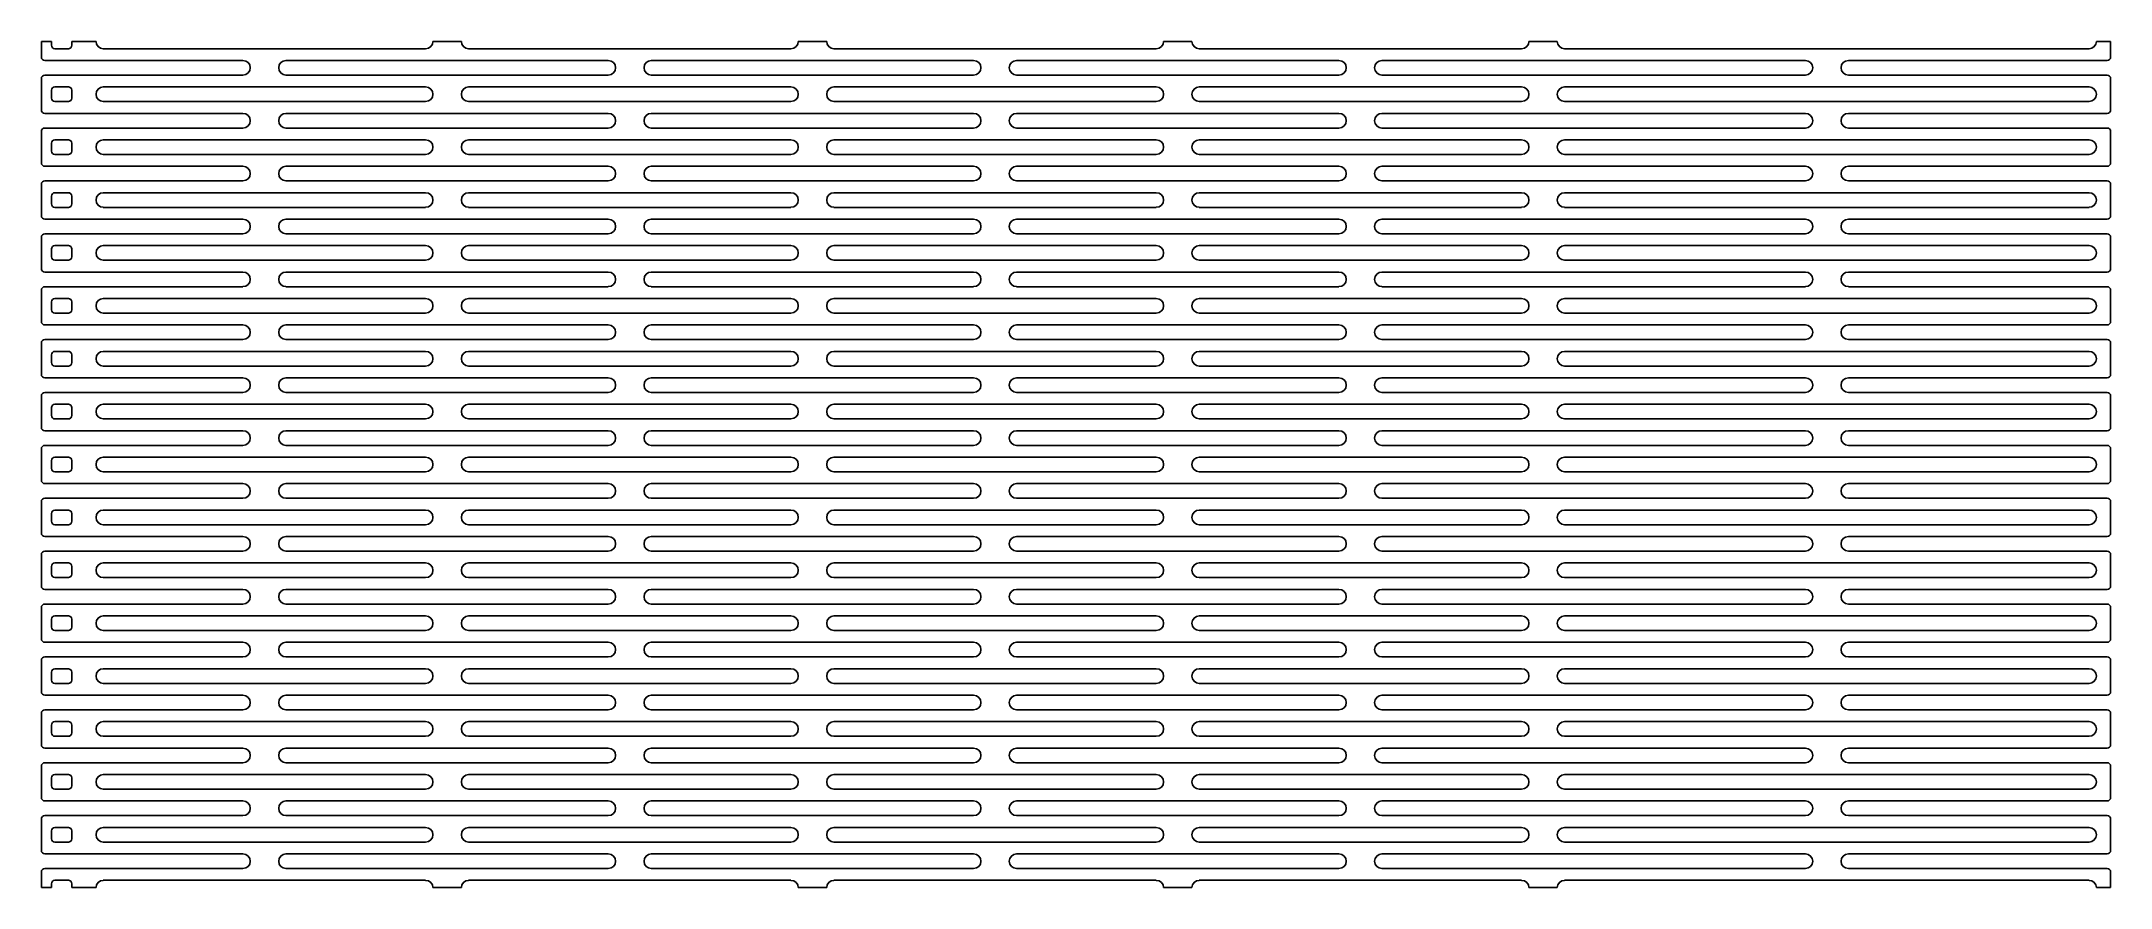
# Model space of a CAD drawing. Header units: millimetres. Extents: x 8 to 69.5, y 10.2 to 35.3.
import ezdxf

# ---------------------------------------------------------------- set-up
doc = ezdxf.new("R2010")
doc.units = ezdxf.units.MM

msp = doc.modelspace()

# ---------------------------------------------------------------- linework, layer by layer
at = {"color": 7, "linetype": 'Continuous', "lineweight": 25}
for p, q in [((8.041, 35.328), (8.041, 34.86)), ((8.041, 35.328), (8.341, 35.328)), ((8.341, 35.328), (8.341, 35.211)), ((8.441, 35.111), (8.841, 35.111)), ((8.941, 35.211), (8.941, 35.328)), ((8.941, 35.328), (9.662, 35.328)), ((9.879, 35.111), (19.444, 35.111)), ((19.662, 35.328), (20.504, 35.328)), ((20.721, 35.111), (30.286, 35.111)), ((30.504, 35.328), (31.346, 35.328)), ((31.563, 35.111), (41.128, 35.111)), ((41.346, 35.328), (42.187, 35.328)), ((42.405, 35.111), (51.97, 35.111)), ((53.029, 35.328), (52.187, 35.328)), ((68.812, 35.111), (53.247, 35.111)), ((69.45, 35.328), (69.029, 35.328)), ((69.45, 34.86), (69.45, 35.328)), ((8.141, 34.76), (14.023, 34.76)), ((24.865, 34.76), (15.3, 34.76)), ((35.707, 34.76), (26.142, 34.76)), ((46.549, 34.76), (36.984, 34.76)), ((47.826, 34.76), (60.391, 34.76)), ((61.668, 34.76), (69.35, 34.76)), ((8.041, 34.225), (8.041, 33.289)), ((14.023, 34.325), (8.141, 34.325)), ((8.341, 33.875), (8.341, 33.64)), ((8.841, 33.975), (8.441, 33.975)), ((8.941, 33.64), (8.941, 33.875)), ((9.879, 33.975), (19.444, 33.975)), ((24.865, 34.325), (15.3, 34.325)), ((20.721, 33.975), (30.286, 33.975)), ((35.707, 34.325), (26.142, 34.325)), ((31.563, 33.975), (41.128, 33.975)), ((46.549, 34.325), (36.984, 34.325)), ((42.405, 33.975), (51.97, 33.975)), ((47.826, 34.325), (60.391, 34.325)), ((68.812, 33.975), (53.247, 33.975)), ((61.668, 34.325), (69.35, 34.325)), ((69.45, 33.289), (69.45, 34.225)), ((8.141, 33.189), (14.023, 33.189)), ((8.441, 33.54), (8.841, 33.54)), ((9.879, 33.54), (19.444, 33.54)), ((24.865, 33.189), (15.3, 33.189)), ((20.721, 33.54), (30.286, 33.54)), ((35.707, 33.189), (26.142, 33.189)), ((31.563, 33.54), (41.128, 33.54)), ((46.549, 33.189), (36.984, 33.189)), ((42.405, 33.54), (51.97, 33.54)), ((47.826, 33.189), (60.391, 33.189)), ((68.812, 33.54), (53.247, 33.54)), ((61.668, 33.189), (69.35, 33.189)), ((8.041, 32.655), (8.041, 31.718)), ((14.023, 32.755), (8.141, 32.755)), ((24.865, 32.755), (15.3, 32.755)), ((35.707, 32.755), (26.142, 32.755)), ((46.549, 32.755), (36.984, 32.755)), ((47.826, 32.755), (60.391, 32.755)), ((61.668, 32.755), (69.35, 32.755)), ((69.45, 32.655), (69.45, 31.718)), ((8.341, 32.304), (8.341, 32.069)), ((8.841, 32.404), (8.441, 32.404)), ((8.441, 31.969), (8.841, 31.969)), ((8.941, 32.069), (8.941, 32.304)), ((9.879, 32.404), (19.444, 32.404)), ((9.879, 31.969), (19.444, 31.969)), ((20.721, 32.404), (30.286, 32.404)), ((20.721, 31.969), (30.286, 31.969)), ((31.563, 32.404), (41.128, 32.404)), ((31.563, 31.969), (41.128, 31.969)), ((42.405, 32.404), (51.97, 32.404)), ((42.405, 31.969), (51.97, 31.969)), ((68.812, 32.404), (53.247, 32.404)), ((68.812, 31.969), (53.247, 31.969)), ((8.141, 31.618), (14.023, 31.618)), ((24.865, 31.618), (15.3, 31.618)), ((35.707, 31.618), (26.142, 31.618)), ((46.549, 31.618), (36.984, 31.618)), ((47.826, 31.618), (60.391, 31.618)), ((61.668, 31.618), (69.35, 31.618)), ((8.041, 31.084), (8.041, 30.148)), ((14.023, 31.184), (8.141, 31.184)), ((8.341, 30.733), (8.341, 30.498)), ((8.841, 30.833), (8.441, 30.833)), ((8.941, 30.498), (8.941, 30.733)), ((9.879, 30.833), (19.444, 30.833)), ((24.865, 31.184), (15.3, 31.184)), ((20.721, 30.833), (30.286, 30.833)), ((35.707, 31.184), (26.142, 31.184)), ((31.563, 30.833), (41.128, 30.833)), ((46.549, 31.184), (36.984, 31.184)), ((42.405, 30.833), (51.97, 30.833)), ((47.826, 31.184), (60.391, 31.184)), ((68.812, 30.833), (53.247, 30.833)), ((61.668, 31.184), (69.35, 31.184)), ((69.45, 31.084), (69.45, 30.148)), ((8.441, 30.398), (8.841, 30.398)), ((9.879, 30.398), (19.444, 30.398)), ((20.721, 30.398), (30.286, 30.398)), ((31.563, 30.398), (41.128, 30.398)), ((42.405, 30.398), (51.97, 30.398)), ((68.812, 30.398), (53.247, 30.398)), ((8.041, 29.513), (8.041, 28.577)), ((8.141, 30.048), (14.023, 30.048)), ((14.023, 29.613), (8.141, 29.613)), ((24.865, 30.048), (15.3, 30.048)), ((24.865, 29.613), (15.3, 29.613)), ((35.707, 30.048), (26.142, 30.048)), ((35.707, 29.613), (26.142, 29.613)), ((46.549, 30.048), (36.984, 30.048)), ((46.549, 29.613), (36.984, 29.613)), ((47.826, 30.048), (60.391, 30.048)), ((47.826, 29.613), (60.391, 29.613)), ((61.668, 30.048), (69.35, 30.048)), ((61.668, 29.613), (69.35, 29.613)), ((69.45, 29.513), (69.45, 28.577)), ((8.341, 29.162), (8.341, 28.928)), ((8.841, 29.262), (8.441, 29.262)), ((8.941, 28.928), (8.941, 29.162)), ((9.879, 29.262), (19.444, 29.262)), ((20.721, 29.262), (30.286, 29.262)), ((31.563, 29.262), (41.128, 29.262)), ((42.405, 29.262), (51.97, 29.262)), ((68.812, 29.262), (53.247, 29.262)), ((8.141, 28.477), (14.023, 28.477)), ((8.441, 28.828), (8.841, 28.828)), ((9.879, 28.828), (19.444, 28.828)), ((24.865, 28.477), (15.3, 28.477)), ((20.721, 28.828), (30.286, 28.828)), ((35.707, 28.477), (26.142, 28.477)), ((31.563, 28.828), (41.128, 28.828)), ((46.549, 28.477), (36.984, 28.477)), ((42.405, 28.828), (51.97, 28.828)), ((47.826, 28.477), (60.391, 28.477)), ((68.812, 28.828), (53.247, 28.828)), ((61.668, 28.477), (69.35, 28.477)), ((8.041, 27.942), (8.041, 27.006)), ((14.023, 28.042), (8.141, 28.042)), ((8.841, 27.691), (8.441, 27.691)), ((9.879, 27.691), (19.444, 27.691)), ((24.865, 28.042), (15.3, 28.042)), ((20.721, 27.691), (30.286, 27.691)), ((35.707, 28.042), (26.142, 28.042)), ((31.563, 27.691), (41.128, 27.691)), ((46.549, 28.042), (36.984, 28.042)), ((42.405, 27.691), (51.97, 27.691)), ((47.826, 28.042), (60.391, 28.042)), ((68.812, 27.691), (53.247, 27.691)), ((61.668, 28.042), (69.35, 28.042)), ((69.45, 27.006), (69.45, 27.942)), ((8.341, 27.591), (8.341, 27.357)), ((8.441, 27.257), (8.841, 27.257)), ((8.941, 27.357), (8.941, 27.591)), ((9.879, 27.257), (19.444, 27.257)), ((20.721, 27.257), (30.286, 27.257)), ((31.563, 27.257), (41.128, 27.257)), ((42.405, 27.257), (51.97, 27.257)), ((68.812, 27.257), (53.247, 27.257)), ((8.141, 26.906), (14.023, 26.906)), ((14.023, 26.471), (8.141, 26.471)), ((24.865, 26.906), (15.3, 26.906)), ((24.865, 26.471), (15.3, 26.471)), ((35.707, 26.906), (26.142, 26.906)), ((35.707, 26.471), (26.142, 26.471)), ((46.549, 26.906), (36.984, 26.906)), ((46.549, 26.471), (36.984, 26.471)), ((47.826, 26.906), (60.391, 26.906)), ((47.826, 26.471), (60.391, 26.471)), ((61.668, 26.906), (69.35, 26.906)), ((61.668, 26.471), (69.35, 26.471)), ((8.041, 26.371), (8.041, 25.435)), ((8.341, 26.021), (8.341, 25.786)), ((8.841, 26.121), (8.441, 26.121)), ((8.941, 25.786), (8.941, 26.021)), ((9.879, 26.121), (19.444, 26.121)), ((20.721, 26.121), (30.286, 26.121)), ((31.563, 26.121), (41.128, 26.121)), ((42.405, 26.121), (51.97, 26.121)), ((68.812, 26.121), (53.247, 26.121)), ((69.45, 26.371), (69.45, 25.435)), ((8.141, 25.335), (14.023, 25.335)), ((8.441, 25.686), (8.841, 25.686)), ((9.879, 25.686), (19.444, 25.686)), ((24.865, 25.335), (15.3, 25.335)), ((20.721, 25.686), (30.286, 25.686)), ((35.707, 25.335), (26.142, 25.335)), ((31.563, 25.686), (41.128, 25.686)), ((46.549, 25.335), (36.984, 25.335)), ((42.405, 25.686), (51.97, 25.686)), ((47.826, 25.335), (60.391, 25.335)), ((68.812, 25.686), (53.247, 25.686)), ((61.668, 25.335), (69.35, 25.335)), ((8.041, 24.801), (8.041, 23.864)), ((14.023, 24.901), (8.141, 24.901)), ((24.865, 24.901), (15.3, 24.901)), ((35.707, 24.901), (26.142, 24.901)), ((46.549, 24.901), (36.984, 24.901)), ((47.826, 24.901), (60.391, 24.901)), ((61.668, 24.901), (69.35, 24.901)), ((69.45, 24.801), (69.45, 23.864)), ((8.341, 24.45), (8.341, 24.215)), ((8.841, 24.55), (8.441, 24.55)), ((8.441, 24.115), (8.841, 24.115)), ((8.941, 24.215), (8.941, 24.45)), ((9.879, 24.55), (19.444, 24.55)), ((9.879, 24.115), (19.444, 24.115)), ((20.721, 24.55), (30.286, 24.55)), ((20.721, 24.115), (30.286, 24.115)), ((31.563, 24.55), (41.128, 24.55)), ((31.563, 24.115), (41.128, 24.115)), ((42.405, 24.55), (51.97, 24.55)), ((42.405, 24.115), (51.97, 24.115)), ((68.812, 24.55), (53.247, 24.55)), ((68.812, 24.115), (53.247, 24.115)), ((8.141, 23.764), (14.023, 23.764)), ((24.865, 23.764), (15.3, 23.764)), ((35.707, 23.764), (26.142, 23.764)), ((46.549, 23.764), (36.984, 23.764)), ((47.826, 23.764), (60.391, 23.764)), ((61.668, 23.764), (69.35, 23.764)), ((8.041, 23.23), (8.041, 22.294)), ((14.023, 23.33), (8.141, 23.33)), ((8.341, 22.879), (8.341, 22.644)), ((8.841, 22.979), (8.441, 22.979)), ((8.941, 22.644), (8.941, 22.879)), ((9.879, 22.979), (19.444, 22.979)), ((24.865, 23.33), (15.3, 23.33)), ((20.721, 22.979), (30.286, 22.979)), ((35.707, 23.33), (26.142, 23.33)), ((31.563, 22.979), (41.128, 22.979)), ((46.549, 23.33), (36.984, 23.33)), ((42.405, 22.979), (51.97, 22.979)), ((47.826, 23.33), (60.391, 23.33)), ((68.812, 22.979), (53.247, 22.979)), ((61.668, 23.33), (69.35, 23.33)), ((69.45, 22.294), (69.45, 23.23)), ((8.141, 22.194), (14.023, 22.194)), ((8.441, 22.544), (8.841, 22.544)), ((9.879, 22.544), (19.444, 22.544)), ((24.865, 22.194), (15.3, 22.194)), ((20.721, 22.544), (30.286, 22.544)), ((35.707, 22.194), (26.142, 22.194)), ((31.563, 22.544), (41.128, 22.544)), ((46.549, 22.194), (36.984, 22.194)), ((42.405, 22.544), (51.97, 22.544)), ((47.826, 22.194), (60.391, 22.194)), ((68.812, 22.544), (53.247, 22.544)), ((61.668, 22.194), (69.35, 22.194)), ((8.041, 21.659), (8.041, 20.723)), ((14.023, 21.759), (8.141, 21.759)), ((24.865, 21.759), (15.3, 21.759)), ((35.707, 21.759), (26.142, 21.759)), ((46.549, 21.759), (36.984, 21.759)), ((47.826, 21.759), (60.391, 21.759)), ((61.668, 21.759), (69.35, 21.759)), ((69.45, 20.723), (69.45, 21.659)), ((8.341, 21.308), (8.341, 21.074)), ((8.841, 21.408), (8.441, 21.408)), ((8.441, 20.974), (8.841, 20.974)), ((8.941, 21.074), (8.941, 21.308)), ((9.879, 21.408), (19.444, 21.408)), ((9.879, 20.974), (19.444, 20.974)), ((20.721, 21.408), (30.286, 21.408)), ((20.721, 20.974), (30.286, 20.974)), ((31.563, 21.408), (41.128, 21.408)), ((31.563, 20.974), (41.128, 20.974)), ((42.405, 21.408), (51.97, 21.408)), ((42.405, 20.974), (51.97, 20.974)), ((68.812, 21.408), (53.247, 21.408)), ((68.812, 20.974), (53.247, 20.974)), ((8.141, 20.623), (14.023, 20.623)), ((24.865, 20.623), (15.3, 20.623)), ((35.707, 20.623), (26.142, 20.623)), ((46.549, 20.623), (36.984, 20.623)), ((47.826, 20.623), (60.391, 20.623)), ((61.668, 20.623), (69.35, 20.623)), ((8.041, 20.088), (8.041, 19.152)), ((14.023, 20.188), (8.141, 20.188)), ((8.341, 19.737), (8.341, 19.503)), ((8.841, 19.837), (8.441, 19.837)), ((8.941, 19.503), (8.941, 19.737)), ((9.879, 19.837), (19.444, 19.837)), ((24.865, 20.188), (15.3, 20.188)), ((20.721, 19.837), (30.286, 19.837)), ((35.707, 20.188), (26.142, 20.188)), ((31.563, 19.837), (41.128, 19.837)), ((46.549, 20.188), (36.984, 20.188)), ((42.405, 19.837), (51.97, 19.837)), ((47.826, 20.188), (60.391, 20.188)), ((68.812, 19.837), (53.247, 19.837)), ((61.668, 20.188), (69.35, 20.188)), ((69.45, 20.088), (69.45, 19.152)), ((8.141, 19.052), (14.023, 19.052)), ((8.441, 19.403), (8.841, 19.403)), ((9.879, 19.403), (19.444, 19.403)), ((24.865, 19.052), (15.3, 19.052)), ((20.721, 19.403), (30.286, 19.403)), ((35.707, 19.052), (26.142, 19.052)), ((31.563, 19.403), (41.128, 19.403)), ((46.549, 19.052), (36.984, 19.052)), ((42.405, 19.403), (51.97, 19.403)), ((47.826, 19.052), (60.391, 19.052)), ((68.812, 19.403), (53.247, 19.403)), ((61.668, 19.052), (69.35, 19.052)), ((8.041, 18.517), (8.041, 17.581)), ((14.023, 18.617), (8.141, 18.617)), ((24.865, 18.617), (15.3, 18.617)), ((35.707, 18.617), (26.142, 18.617)), ((46.549, 18.617), (36.984, 18.617)), ((47.826, 18.617), (60.391, 18.617)), ((61.668, 18.617), (69.35, 18.617)), ((69.45, 18.517), (69.45, 17.581)), ((8.341, 18.167), (8.341, 17.932)), ((8.841, 18.267), (8.441, 18.267)), ((8.441, 17.832), (8.841, 17.832)), ((8.941, 17.932), (8.941, 18.167)), ((9.879, 18.267), (19.444, 18.267)), ((9.879, 17.832), (19.444, 17.832)), ((20.721, 18.267), (30.286, 18.267)), ((20.721, 17.832), (30.286, 17.832)), ((31.563, 18.267), (41.128, 18.267)), ((31.563, 17.832), (41.128, 17.832)), ((42.405, 18.267), (51.97, 18.267)), ((42.405, 17.832), (51.97, 17.832)), ((68.812, 18.267), (53.247, 18.267)), ((68.812, 17.832), (53.247, 17.832)), ((8.141, 17.481), (14.023, 17.481)), ((24.865, 17.481), (15.3, 17.481)), ((35.707, 17.481), (26.142, 17.481)), ((46.549, 17.481), (36.984, 17.481)), ((47.826, 17.481), (60.391, 17.481)), ((61.668, 17.481), (69.35, 17.481)), ((8.041, 16.947), (8.041, 16.01)), ((14.023, 17.047), (8.141, 17.047)), ((8.341, 16.596), (8.341, 16.361)), ((8.841, 16.696), (8.441, 16.696)), ((8.941, 16.361), (8.941, 16.596)), ((9.879, 16.696), (19.444, 16.696)), ((24.865, 17.047), (15.3, 17.047)), ((20.721, 16.696), (30.286, 16.696)), ((35.707, 17.047), (26.142, 17.047)), ((31.563, 16.696), (41.128, 16.696)), ((46.549, 17.047), (36.984, 17.047)), ((42.405, 16.696), (51.97, 16.696)), ((47.826, 17.047), (60.391, 17.047)), ((68.812, 16.696), (53.247, 16.696)), ((61.668, 17.047), (69.35, 17.047)), ((69.45, 16.01), (69.45, 16.947)), ((8.441, 16.261), (8.841, 16.261)), ((9.879, 16.261), (19.444, 16.261)), ((20.721, 16.261), (30.286, 16.261)), ((31.563, 16.261), (41.128, 16.261)), ((42.405, 16.261), (51.97, 16.261)), ((68.812, 16.261), (53.247, 16.261)), ((8.041, 15.376), (8.041, 14.44)), ((8.141, 15.91), (14.023, 15.91)), ((14.023, 15.476), (8.141, 15.476)), ((24.865, 15.91), (15.3, 15.91)), ((24.865, 15.476), (15.3, 15.476)), ((35.707, 15.91), (26.142, 15.91)), ((35.707, 15.476), (26.142, 15.476)), ((46.549, 15.91), (36.984, 15.91)), ((46.549, 15.476), (36.984, 15.476)), ((47.826, 15.91), (60.391, 15.91)), ((47.826, 15.476), (60.391, 15.476)), ((61.668, 15.91), (69.35, 15.91)), ((61.668, 15.476), (69.35, 15.476)), ((69.45, 14.44), (69.45, 15.376)), ((8.341, 15.025), (8.341, 14.79)), ((8.841, 15.125), (8.441, 15.125)), ((8.941, 14.79), (8.941, 15.025)), ((9.879, 15.125), (19.444, 15.125)), ((20.721, 15.125), (30.286, 15.125)), ((31.563, 15.125), (41.128, 15.125)), ((42.405, 15.125), (51.97, 15.125)), ((68.812, 15.125), (53.247, 15.125)), ((8.141, 14.34), (14.023, 14.34)), ((8.441, 14.69), (8.841, 14.69)), ((9.879, 14.69), (19.444, 14.69)), ((24.865, 14.34), (15.3, 14.34)), ((20.721, 14.69), (30.286, 14.69)), ((35.707, 14.34), (26.142, 14.34)), ((31.563, 14.69), (41.128, 14.69)), ((46.549, 14.34), (36.984, 14.34)), ((42.405, 14.69), (51.97, 14.69)), ((47.826, 14.34), (60.391, 14.34)), ((68.812, 14.69), (53.247, 14.69)), ((61.668, 14.34), (69.35, 14.34)), ((8.041, 13.805), (8.041, 12.869)), ((14.023, 13.905), (8.141, 13.905)), ((8.841, 13.554), (8.441, 13.554)), ((9.879, 13.554), (19.444, 13.554)), ((24.865, 13.905), (15.3, 13.905)), ((20.721, 13.554), (30.286, 13.554)), ((35.707, 13.905), (26.142, 13.905)), ((31.563, 13.554), (41.128, 13.554)), ((46.549, 13.905), (36.984, 13.905)), ((42.405, 13.554), (51.97, 13.554)), ((47.826, 13.905), (60.391, 13.905)), ((68.812, 13.554), (53.247, 13.554)), ((61.668, 13.905), (69.35, 13.905)), ((69.45, 13.805), (69.45, 12.869)), ((8.341, 13.454), (8.341, 13.22)), ((8.441, 13.12), (8.841, 13.12)), ((8.941, 13.22), (8.941, 13.454)), ((9.879, 13.12), (19.444, 13.12)), ((20.721, 13.12), (30.286, 13.12)), ((31.563, 13.12), (41.128, 13.12)), ((42.405, 13.12), (51.97, 13.12)), ((68.812, 13.12), (53.247, 13.12)), ((8.141, 12.769), (14.023, 12.769)), ((14.023, 12.334), (8.141, 12.334)), ((24.865, 12.769), (15.3, 12.769)), ((24.865, 12.334), (15.3, 12.334)), ((35.707, 12.769), (26.142, 12.769)), ((35.707, 12.334), (26.142, 12.334)), ((46.549, 12.769), (36.984, 12.769)), ((46.549, 12.334), (36.984, 12.334)), ((47.826, 12.769), (60.391, 12.769)), ((47.826, 12.334), (60.391, 12.334)), ((61.668, 12.769), (69.35, 12.769)), ((61.668, 12.334), (69.35, 12.334)), ((8.041, 12.234), (8.041, 11.298)), ((8.341, 11.883), (8.341, 11.649)), ((8.841, 11.983), (8.441, 11.983)), ((8.941, 11.649), (8.941, 11.883)), ((9.879, 11.983), (19.444, 11.983)), ((20.721, 11.983), (30.286, 11.983)), ((31.563, 11.983), (41.128, 11.983)), ((42.405, 11.983), (51.97, 11.983)), ((68.812, 11.983), (53.247, 11.983)), ((69.45, 12.234), (69.45, 11.298)), ((8.141, 11.198), (14.023, 11.198)), ((8.441, 11.549), (8.841, 11.549)), ((9.879, 11.549), (19.444, 11.549)), ((24.865, 11.198), (15.3, 11.198)), ((20.721, 11.549), (30.286, 11.549)), ((35.707, 11.198), (26.142, 11.198)), ((31.563, 11.549), (41.128, 11.549)), ((46.549, 11.198), (36.984, 11.198)), ((42.405, 11.549), (51.97, 11.549)), ((47.826, 11.198), (60.391, 11.198)), ((68.812, 11.549), (53.247, 11.549)), ((61.668, 11.198), (69.35, 11.198)), ((8.041, 10.663), (8.041, 10.195)), ((14.023, 10.763), (8.141, 10.763)), ((24.865, 10.763), (15.3, 10.763)), ((35.707, 10.763), (26.142, 10.763)), ((46.549, 10.763), (36.984, 10.763)), ((47.826, 10.763), (60.391, 10.763)), ((61.668, 10.763), (69.35, 10.763)), ((69.45, 10.663), (69.45, 10.195)), ((8.341, 10.195), (8.041, 10.195)), ((8.341, 10.313), (8.341, 10.195)), ((8.841, 10.413), (8.441, 10.413)), ((8.941, 10.195), (8.941, 10.313)), ((9.662, 10.195), (8.941, 10.195)), ((9.879, 10.413), (19.444, 10.413)), ((19.662, 10.195), (20.504, 10.195)), ((20.721, 10.413), (30.286, 10.413)), ((30.504, 10.195), (31.346, 10.195)), ((31.563, 10.413), (41.128, 10.413)), ((41.346, 10.195), (42.187, 10.195)), ((42.405, 10.413), (51.97, 10.413)), ((53.029, 10.195), (52.187, 10.195)), ((68.812, 10.413), (53.247, 10.413)), ((69.45, 10.195), (69.029, 10.195))]:
    msp.add_line(p, q, dxfattribs=at)
for centre, radius, start, end in [((8.441, 35.211), 0.1, 180, 270), ((8.841, 35.211), 0.1, 270, 0), ((9.879, 35.328), 0.217, 180, 270), ((19.444, 35.328), 0.217, 270, 0), ((20.721, 35.328), 0.217, 180, 270), ((30.286, 35.328), 0.217, 270, 0), ((31.563, 35.328), 0.217, 180, 270), ((41.128, 35.328), 0.217, 270, 0), ((42.405, 35.328), 0.217, 180, 270), ((51.97, 35.328), 0.217, 270, 0), ((53.247, 35.328), 0.217, 180, 270), ((68.812, 35.328), 0.217, 270, 0), ((8.141, 34.86), 0.1, 180, 270), ((14.023, 34.543), 0.217, 270, 90), ((15.3, 34.543), 0.217, 90, 270), ((24.865, 34.543), 0.217, 270, 90), ((26.142, 34.543), 0.217, 90, 270), ((35.707, 34.543), 0.217, 270, 90), ((36.984, 34.543), 0.217, 90, 270), ((46.549, 34.543), 0.217, 270, 90), ((47.826, 34.543), 0.217, 90, 270), ((60.391, 34.543), 0.217, 270, 90), ((61.668, 34.543), 0.217, 90, 270), ((69.35, 34.86), 0.1, 270, 0), ((8.141, 34.225), 0.1, 90, 180), ((8.441, 33.875), 0.1, 90, 180), ((8.841, 33.875), 0.1, 0, 90), ((9.879, 33.757), 0.217, 90, 270), ((19.444, 33.757), 0.217, 270, 90), ((20.721, 33.757), 0.217, 90, 270), ((30.286, 33.757), 0.217, 270, 90), ((31.563, 33.757), 0.217, 90, 270), ((41.128, 33.757), 0.217, 270, 90), ((42.405, 33.757), 0.217, 90, 270), ((51.97, 33.757), 0.217, 270, 90), ((53.247, 33.757), 0.217, 90, 270), ((68.812, 33.757), 0.217, 270, 90), ((69.35, 34.225), 0.1, 0, 90), ((8.141, 33.289), 0.1, 180, 270), ((8.441, 33.64), 0.1, 180, 270), ((8.841, 33.64), 0.1, 270, 0), ((14.023, 32.972), 0.217, 270, 90), ((15.3, 32.972), 0.217, 90, 270), ((24.865, 32.972), 0.217, 270, 90), ((26.142, 32.972), 0.217, 90, 270), ((35.707, 32.972), 0.217, 270, 90), ((36.984, 32.972), 0.217, 90, 270), ((46.549, 32.972), 0.217, 270, 90), ((47.826, 32.972), 0.217, 90, 270), ((60.391, 32.972), 0.217, 270, 90), ((61.668, 32.972), 0.217, 90, 270), ((69.35, 33.289), 0.1, 270, 0), ((8.141, 32.655), 0.1, 90, 180), ((69.35, 32.655), 0.1, 0, 90), ((8.441, 32.304), 0.1, 90, 180), ((8.441, 32.069), 0.1, 180, 270), ((8.841, 32.304), 0.1, 0, 90), ((8.841, 32.069), 0.1, 270, 0), ((9.879, 32.187), 0.217, 90, 270), ((19.444, 32.187), 0.217, 270, 90), ((20.721, 32.187), 0.217, 90, 270), ((30.286, 32.187), 0.217, 270, 90), ((31.563, 32.187), 0.217, 90, 270), ((41.128, 32.187), 0.217, 270, 90), ((42.405, 32.187), 0.217, 90, 270), ((51.97, 32.187), 0.217, 270, 90), ((53.247, 32.187), 0.217, 90, 270), ((68.812, 32.187), 0.217, 270, 90), ((8.141, 31.718), 0.1, 180, 270), ((14.023, 31.401), 0.217, 270, 90), ((15.3, 31.401), 0.217, 90, 270), ((24.865, 31.401), 0.217, 270, 90), ((26.142, 31.401), 0.217, 90, 270), ((35.707, 31.401), 0.217, 270, 90), ((36.984, 31.401), 0.217, 90, 270), ((46.549, 31.401), 0.217, 270, 90), ((47.826, 31.401), 0.217, 90, 270), ((60.391, 31.401), 0.217, 270, 90), ((61.668, 31.401), 0.217, 90, 270), ((69.35, 31.718), 0.1, 270, 0), ((8.141, 31.084), 0.1, 90, 180), ((8.441, 30.733), 0.1, 90, 180), ((8.841, 30.733), 0.1, 0, 90), ((9.879, 30.616), 0.217, 90, 270), ((19.444, 30.616), 0.217, 270, 90), ((20.721, 30.616), 0.217, 90, 270), ((30.286, 30.616), 0.217, 270, 90), ((31.563, 30.616), 0.217, 90, 270), ((41.128, 30.616), 0.217, 270, 90), ((42.405, 30.616), 0.217, 90, 270), ((51.97, 30.616), 0.217, 270, 90), ((53.247, 30.616), 0.217, 90, 270), ((68.812, 30.616), 0.217, 270, 90), ((69.35, 31.084), 0.1, 0, 90), ((8.141, 30.148), 0.1, 180, 270), ((8.441, 30.498), 0.1, 180, 270), ((8.841, 30.498), 0.1, 270, 0), ((69.35, 30.148), 0.1, 270, 0), ((8.141, 29.513), 0.1, 90, 180), ((14.023, 29.83), 0.217, 270, 90), ((15.3, 29.83), 0.217, 90, 270), ((24.865, 29.83), 0.217, 270, 90), ((26.142, 29.83), 0.217, 90, 270), ((35.707, 29.83), 0.217, 270, 90), ((36.984, 29.83), 0.217, 90, 270), ((46.549, 29.83), 0.217, 270, 90), ((47.826, 29.83), 0.217, 90, 270), ((60.391, 29.83), 0.217, 270, 90), ((61.668, 29.83), 0.217, 90, 270), ((69.35, 29.513), 0.1, 0, 90), ((8.441, 29.162), 0.1, 90, 180), ((8.441, 28.928), 0.1, 180, 270), ((8.841, 29.162), 0.1, 0, 90), ((8.841, 28.928), 0.1, 270, 0), ((9.879, 29.045), 0.217, 90, 270), ((19.444, 29.045), 0.217, 270, 90), ((20.721, 29.045), 0.217, 90, 270), ((30.286, 29.045), 0.217, 270, 90), ((31.563, 29.045), 0.217, 90, 270), ((41.128, 29.045), 0.217, 270, 90), ((42.405, 29.045), 0.217, 90, 270), ((51.97, 29.045), 0.217, 270, 90), ((53.247, 29.045), 0.217, 90, 270), ((68.812, 29.045), 0.217, 270, 90), ((8.141, 28.577), 0.1, 180, 270), ((14.023, 28.26), 0.217, 270, 90), ((15.3, 28.26), 0.217, 90, 270), ((24.865, 28.26), 0.217, 270, 90), ((26.142, 28.26), 0.217, 90, 270), ((35.707, 28.26), 0.217, 270, 90), ((36.984, 28.26), 0.217, 90, 270), ((46.549, 28.26), 0.217, 270, 90), ((47.826, 28.26), 0.217, 90, 270), ((60.391, 28.26), 0.217, 270, 90), ((61.668, 28.26), 0.217, 90, 270), ((69.35, 28.577), 0.1, 270, 0), ((8.141, 27.942), 0.1, 90, 180), ((8.441, 27.591), 0.1, 90, 180), ((8.841, 27.591), 0.1, 0, 90), ((9.879, 27.474), 0.217, 90, 270), ((19.444, 27.474), 0.217, 270, 90), ((20.721, 27.474), 0.217, 90, 270), ((30.286, 27.474), 0.217, 270, 90), ((31.563, 27.474), 0.217, 90, 270), ((41.128, 27.474), 0.217, 270, 90), ((42.405, 27.474), 0.217, 90, 270), ((51.97, 27.474), 0.217, 270, 90), ((53.247, 27.474), 0.217, 90, 270), ((68.812, 27.474), 0.217, 270, 90), ((69.35, 27.942), 0.1, 0, 90), ((8.441, 27.357), 0.1, 180, 270), ((8.841, 27.357), 0.1, 270, 0), ((8.141, 27.006), 0.1, 180, 270), ((8.141, 26.371), 0.1, 90, 180), ((14.023, 26.689), 0.217, 270, 90), ((15.3, 26.689), 0.217, 90, 270), ((24.865, 26.689), 0.217, 270, 90), ((26.142, 26.689), 0.217, 90, 270), ((35.707, 26.689), 0.217, 270, 90), ((36.984, 26.689), 0.217, 90, 270), ((46.549, 26.689), 0.217, 270, 90), ((47.826, 26.689), 0.217, 90, 270), ((60.391, 26.689), 0.217, 270, 90), ((61.668, 26.689), 0.217, 90, 270), ((69.35, 27.006), 0.1, 270, 0), ((69.35, 26.371), 0.1, 0, 90), ((8.441, 26.021), 0.1, 90, 180), ((8.841, 26.021), 0.1, 0, 90), ((9.879, 25.903), 0.217, 90, 270), ((19.444, 25.903), 0.217, 270, 90), ((20.721, 25.903), 0.217, 90, 270), ((30.286, 25.903), 0.217, 270, 90), ((31.563, 25.903), 0.217, 90, 270), ((41.128, 25.903), 0.217, 270, 90), ((42.405, 25.903), 0.217, 90, 270), ((51.97, 25.903), 0.217, 270, 90), ((53.247, 25.903), 0.217, 90, 270), ((68.812, 25.903), 0.217, 270, 90), ((8.141, 25.435), 0.1, 180, 270), ((8.441, 25.786), 0.1, 180, 270), ((8.841, 25.786), 0.1, 270, 0), ((14.023, 25.118), 0.217, 270, 90), ((15.3, 25.118), 0.217, 90, 270), ((24.865, 25.118), 0.217, 270, 90), ((26.142, 25.118), 0.217, 90, 270), ((35.707, 25.118), 0.217, 270, 90), ((36.984, 25.118), 0.217, 90, 270), ((46.549, 25.118), 0.217, 270, 90), ((47.826, 25.118), 0.217, 90, 270), ((60.391, 25.118), 0.217, 270, 90), ((61.668, 25.118), 0.217, 90, 270), ((69.35, 25.435), 0.1, 270, 0), ((8.141, 24.801), 0.1, 90, 180), ((69.35, 24.801), 0.1, 0, 90), ((8.441, 24.45), 0.1, 90, 180), ((8.441, 24.215), 0.1, 180, 270), ((8.841, 24.45), 0.1, 0, 90), ((8.841, 24.215), 0.1, 270, 0), ((9.879, 24.333), 0.217, 90, 270), ((19.444, 24.333), 0.217, 270, 90), ((20.721, 24.333), 0.217, 90, 270), ((30.286, 24.333), 0.217, 270, 90), ((31.563, 24.333), 0.217, 90, 270), ((41.128, 24.333), 0.217, 270, 90), ((42.405, 24.333), 0.217, 90, 270), ((51.97, 24.333), 0.217, 270, 90), ((53.247, 24.333), 0.217, 90, 270), ((68.812, 24.333), 0.217, 270, 90), ((8.141, 23.864), 0.1, 180, 270), ((14.023, 23.547), 0.217, 270, 90), ((15.3, 23.547), 0.217, 90, 270), ((24.865, 23.547), 0.217, 270, 90), ((26.142, 23.547), 0.217, 90, 270), ((35.707, 23.547), 0.217, 270, 90), ((36.984, 23.547), 0.217, 90, 270), ((46.549, 23.547), 0.217, 270, 90), ((47.826, 23.547), 0.217, 90, 270), ((60.391, 23.547), 0.217, 270, 90), ((61.668, 23.547), 0.217, 90, 270), ((69.35, 23.864), 0.1, 270, 0), ((8.141, 23.23), 0.1, 90, 180), ((8.441, 22.879), 0.1, 90, 180), ((8.841, 22.879), 0.1, 0, 90), ((9.879, 22.762), 0.217, 90, 270), ((19.444, 22.762), 0.217, 270, 90), ((20.721, 22.762), 0.217, 90, 270), ((30.286, 22.762), 0.217, 270, 90), ((31.563, 22.762), 0.217, 90, 270), ((41.128, 22.762), 0.217, 270, 90), ((42.405, 22.762), 0.217, 90, 270), ((51.97, 22.762), 0.217, 270, 90), ((53.247, 22.762), 0.217, 90, 270), ((68.812, 22.762), 0.217, 270, 90), ((69.35, 23.23), 0.1, 0, 90), ((8.141, 22.294), 0.1, 180, 270), ((8.441, 22.644), 0.1, 180, 270), ((8.841, 22.644), 0.1, 270, 0), ((14.023, 21.976), 0.217, 270, 90), ((15.3, 21.976), 0.217, 90, 270), ((24.865, 21.976), 0.217, 270, 90), ((26.142, 21.976), 0.217, 90, 270), ((35.707, 21.976), 0.217, 270, 90), ((36.984, 21.976), 0.217, 90, 270), ((46.549, 21.976), 0.217, 270, 90), ((47.826, 21.976), 0.217, 90, 270), ((60.391, 21.976), 0.217, 270, 90), ((61.668, 21.976), 0.217, 90, 270), ((69.35, 22.294), 0.1, 270, 0), ((8.141, 21.659), 0.1, 90, 180), ((69.35, 21.659), 0.1, 0, 90), ((8.441, 21.308), 0.1, 90, 180), ((8.441, 21.074), 0.1, 180, 270), ((8.841, 21.308), 0.1, 0, 90), ((8.841, 21.074), 0.1, 270, 0), ((9.879, 21.191), 0.217, 90, 270), ((19.444, 21.191), 0.217, 270, 90), ((20.721, 21.191), 0.217, 90, 270), ((30.286, 21.191), 0.217, 270, 90), ((31.563, 21.191), 0.217, 90, 270), ((41.128, 21.191), 0.217, 270, 90), ((42.405, 21.191), 0.217, 90, 270), ((51.97, 21.191), 0.217, 270, 90), ((53.247, 21.191), 0.217, 90, 270), ((68.812, 21.191), 0.217, 270, 90), ((8.141, 20.723), 0.1, 180, 270), ((14.023, 20.406), 0.217, 270, 90), ((15.3, 20.406), 0.217, 90, 270), ((24.865, 20.406), 0.217, 270, 90), ((26.142, 20.406), 0.217, 90, 270), ((35.707, 20.406), 0.217, 270, 90), ((36.984, 20.406), 0.217, 90, 270), ((46.549, 20.406), 0.217, 270, 90), ((47.826, 20.406), 0.217, 90, 270), ((60.391, 20.406), 0.217, 270, 90), ((61.668, 20.406), 0.217, 90, 270), ((69.35, 20.723), 0.1, 270, 0), ((8.141, 20.088), 0.1, 90, 180), ((8.441, 19.737), 0.1, 90, 180), ((8.841, 19.737), 0.1, 0, 90), ((9.879, 19.62), 0.217, 90, 270), ((19.444, 19.62), 0.217, 270, 90), ((20.721, 19.62), 0.217, 90, 270), ((30.286, 19.62), 0.217, 270, 90), ((31.563, 19.62), 0.217, 90, 270), ((41.128, 19.62), 0.217, 270, 90), ((42.405, 19.62), 0.217, 90, 270), ((51.97, 19.62), 0.217, 270, 90), ((53.247, 19.62), 0.217, 90, 270), ((68.812, 19.62), 0.217, 270, 90), ((69.35, 20.088), 0.1, 0, 90), ((8.141, 19.152), 0.1, 180, 270), ((8.441, 19.503), 0.1, 180, 270), ((8.841, 19.503), 0.1, 270, 0), ((14.023, 18.835), 0.217, 270, 90), ((15.3, 18.835), 0.217, 90, 270), ((24.865, 18.835), 0.217, 270, 90), ((26.142, 18.835), 0.217, 90, 270), ((35.707, 18.835), 0.217, 270, 90), ((36.984, 18.835), 0.217, 90, 270), ((46.549, 18.835), 0.217, 270, 90), ((47.826, 18.835), 0.217, 90, 270), ((60.391, 18.835), 0.217, 270, 90), ((61.668, 18.835), 0.217, 90, 270), ((69.35, 19.152), 0.1, 270, 0), ((8.141, 18.517), 0.1, 90, 180), ((69.35, 18.517), 0.1, 0, 90), ((8.441, 18.167), 0.1, 90, 180), ((8.441, 17.932), 0.1, 180, 270), ((8.841, 18.167), 0.1, 0, 90), ((8.841, 17.932), 0.1, 270, 0), ((9.879, 18.049), 0.217, 90, 270), ((19.444, 18.049), 0.217, 270, 90), ((20.721, 18.049), 0.217, 90, 270), ((30.286, 18.049), 0.217, 270, 90), ((31.563, 18.049), 0.217, 90, 270), ((41.128, 18.049), 0.217, 270, 90), ((42.405, 18.049), 0.217, 90, 270), ((51.97, 18.049), 0.217, 270, 90), ((53.247, 18.049), 0.217, 90, 270), ((68.812, 18.049), 0.217, 270, 90), ((8.141, 17.581), 0.1, 180, 270), ((14.023, 17.264), 0.217, 270, 90), ((15.3, 17.264), 0.217, 90, 270), ((24.865, 17.264), 0.217, 270, 90), ((26.142, 17.264), 0.217, 90, 270), ((35.707, 17.264), 0.217, 270, 90), ((36.984, 17.264), 0.217, 90, 270), ((46.549, 17.264), 0.217, 270, 90), ((47.826, 17.264), 0.217, 90, 270), ((60.391, 17.264), 0.217, 270, 90), ((61.668, 17.264), 0.217, 90, 270), ((69.35, 17.581), 0.1, 270, 0), ((8.141, 16.947), 0.1, 90, 180), ((8.441, 16.596), 0.1, 90, 180), ((8.841, 16.596), 0.1, 0, 90), ((9.879, 16.479), 0.217, 90, 270), ((19.444, 16.479), 0.217, 270, 90), ((20.721, 16.479), 0.217, 90, 270), ((30.286, 16.479), 0.217, 270, 90), ((31.563, 16.479), 0.217, 90, 270), ((41.128, 16.479), 0.217, 270, 90), ((42.405, 16.479), 0.217, 90, 270), ((51.97, 16.479), 0.217, 270, 90), ((53.247, 16.479), 0.217, 90, 270), ((68.812, 16.479), 0.217, 270, 90), ((69.35, 16.947), 0.1, 0, 90), ((8.141, 16.01), 0.1, 180, 270), ((8.441, 16.361), 0.1, 180, 270), ((8.841, 16.361), 0.1, 270, 0), ((69.35, 16.01), 0.1, 270, 0), ((8.141, 15.376), 0.1, 90, 180), ((14.023, 15.693), 0.217, 270, 90), ((15.3, 15.693), 0.217, 90, 270), ((24.865, 15.693), 0.217, 270, 90), ((26.142, 15.693), 0.217, 90, 270), ((35.707, 15.693), 0.217, 270, 90), ((36.984, 15.693), 0.217, 90, 270), ((46.549, 15.693), 0.217, 270, 90), ((47.826, 15.693), 0.217, 90, 270), ((60.391, 15.693), 0.217, 270, 90), ((61.668, 15.693), 0.217, 90, 270), ((69.35, 15.376), 0.1, 0, 90), ((8.441, 15.025), 0.1, 90, 180), ((8.441, 14.79), 0.1, 180, 270), ((8.841, 15.025), 0.1, 0, 90), ((8.841, 14.79), 0.1, 270, 0), ((9.879, 14.908), 0.217, 90, 270), ((19.444, 14.908), 0.217, 270, 90), ((20.721, 14.908), 0.217, 90, 270), ((30.286, 14.908), 0.217, 270, 90), ((31.563, 14.908), 0.217, 90, 270), ((41.128, 14.908), 0.217, 270, 90), ((42.405, 14.908), 0.217, 90, 270), ((51.97, 14.908), 0.217, 270, 90), ((53.247, 14.908), 0.217, 90, 270), ((68.812, 14.908), 0.217, 270, 90), ((8.141, 14.44), 0.1, 180, 270), ((14.023, 14.122), 0.217, 270, 90), ((15.3, 14.122), 0.217, 90, 270), ((24.865, 14.122), 0.217, 270, 90), ((26.142, 14.122), 0.217, 90, 270), ((35.707, 14.122), 0.217, 270, 90), ((36.984, 14.122), 0.217, 90, 270), ((46.549, 14.122), 0.217, 270, 90), ((47.826, 14.122), 0.217, 90, 270), ((60.391, 14.122), 0.217, 270, 90), ((61.668, 14.122), 0.217, 90, 270), ((69.35, 14.44), 0.1, 270, 0), ((8.141, 13.805), 0.1, 90, 180), ((8.441, 13.454), 0.1, 90, 180), ((8.841, 13.454), 0.1, 0, 90), ((9.879, 13.337), 0.217, 90, 270), ((19.444, 13.337), 0.217, 270, 90), ((20.721, 13.337), 0.217, 90, 270), ((30.286, 13.337), 0.217, 270, 90), ((31.563, 13.337), 0.217, 90, 270), ((41.128, 13.337), 0.217, 270, 90), ((42.405, 13.337), 0.217, 90, 270), ((51.97, 13.337), 0.217, 270, 90), ((53.247, 13.337), 0.217, 90, 270), ((68.812, 13.337), 0.217, 270, 90), ((69.35, 13.805), 0.1, 0, 90), ((8.441, 13.22), 0.1, 180, 270), ((8.841, 13.22), 0.1, 270, 0), ((8.141, 12.869), 0.1, 180, 270), ((8.141, 12.234), 0.1, 90, 180), ((14.023, 12.552), 0.217, 270, 90), ((15.3, 12.552), 0.217, 90, 270), ((24.865, 12.552), 0.217, 270, 90), ((26.142, 12.552), 0.217, 90, 270), ((35.707, 12.552), 0.217, 270, 90), ((36.984, 12.552), 0.217, 90, 270), ((46.549, 12.552), 0.217, 270, 90), ((47.826, 12.552), 0.217, 90, 270), ((60.391, 12.552), 0.217, 270, 90), ((61.668, 12.552), 0.217, 90, 270), ((69.35, 12.869), 0.1, 270, 0), ((69.35, 12.234), 0.1, 0, 90), ((8.441, 11.883), 0.1, 90, 180), ((8.841, 11.883), 0.1, 0, 90), ((9.879, 11.766), 0.217, 90, 270), ((19.444, 11.766), 0.217, 270, 90), ((20.721, 11.766), 0.217, 90, 270), ((30.286, 11.766), 0.217, 270, 90), ((31.563, 11.766), 0.217, 90, 270), ((41.128, 11.766), 0.217, 270, 90), ((42.405, 11.766), 0.217, 90, 270), ((51.97, 11.766), 0.217, 270, 90), ((53.247, 11.766), 0.217, 90, 270), ((68.812, 11.766), 0.217, 270, 90), ((8.141, 11.298), 0.1, 180, 270), ((8.441, 11.649), 0.1, 180, 270), ((8.841, 11.649), 0.1, 270, 0), ((14.023, 10.981), 0.217, 270, 90), ((15.3, 10.981), 0.217, 90, 270), ((24.865, 10.981), 0.217, 270, 90), ((26.142, 10.981), 0.217, 90, 270), ((35.707, 10.981), 0.217, 270, 90), ((36.984, 10.981), 0.217, 90, 270), ((46.549, 10.981), 0.217, 270, 90), ((47.826, 10.981), 0.217, 90, 270), ((60.391, 10.981), 0.217, 270, 90), ((61.668, 10.981), 0.217, 90, 270), ((69.35, 11.298), 0.1, 270, 0), ((8.141, 10.663), 0.1, 90, 180), ((69.35, 10.663), 0.1, 0, 90), ((8.441, 10.313), 0.1, 90, 180), ((8.841, 10.313), 0.1, 0, 90), ((9.879, 10.195), 0.217, 90, 180), ((19.444, 10.195), 0.217, 0, 90), ((20.721, 10.195), 0.217, 90, 180), ((30.286, 10.195), 0.217, 0, 90), ((31.563, 10.195), 0.217, 90, 180), ((41.128, 10.195), 0.217, 0, 90), ((42.405, 10.195), 0.217, 90, 180), ((51.97, 10.195), 0.217, 0, 90), ((53.247, 10.195), 0.217, 90, 180), ((68.812, 10.195), 0.217, 0, 90)]:
    msp.add_arc(centre, radius, start, end, dxfattribs=at)

doc.saveas('drawing.dxf')
